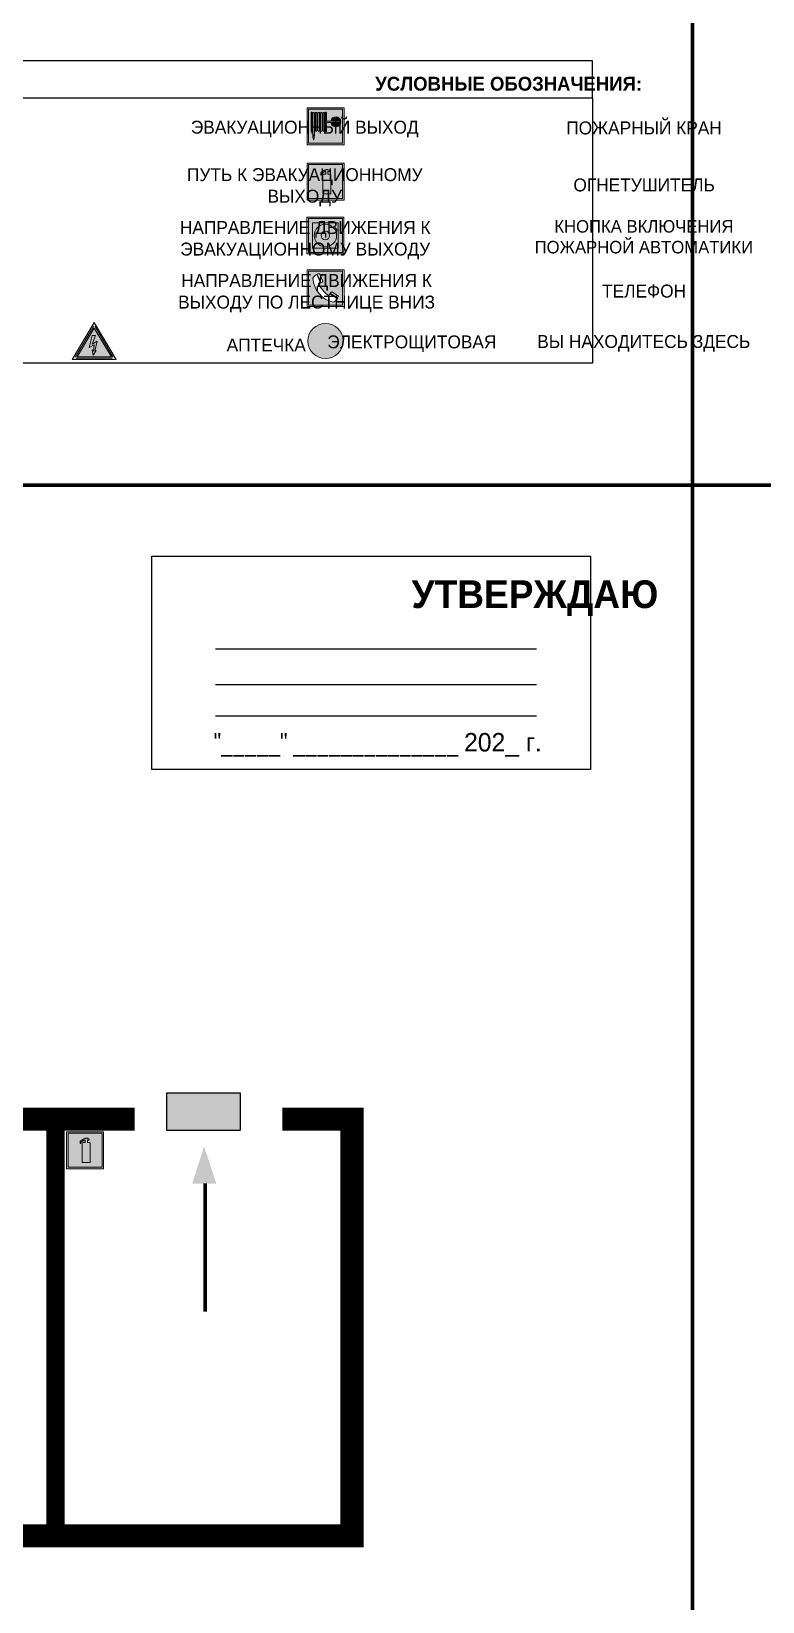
# Model space of a CAD drawing. Header units: millimetres. Extents: x 13114 to 67229, y 22859 to 38520.
# Drawn here: x 23896 to 24054.3, y 31443.8 to 31783.8 of the extents above; entities that cross this region are included whole.
import ezdxf

# ---------------------------------------------------------------- set-up
doc = ezdxf.new("R2010")
doc.units = ezdxf.units.MM
doc.layers.add('План_Штампы', color=7, linetype='Continuous')
doc.styles.add('обычный', font='arial.ttf')

# ---------------------------------------------------------------- blocks, each defined once
blk = doc.blocks.new('A$C7B4425F7')
at = {"true_color": 0xffffff}
blk.add_hatch(color=7, dxfattribs=at).paths.add_polyline_path([(0, 0), (-16, 0), (-16, -8), (0, -8)])
h = blk.add_hatch(color=126)
h.paths.add_polyline_path([(-0.2, -0.2), (-15.8, -0.2), (-15.8, -7.8), (-0.2, -7.8)])
h.paths.add_polyline_path([(-11.76, -2.03), (-11.76, -3.66), (-11.17, -3.66, -0.568275), (-11.17, -6.18), (-12.58, -6.18), (-12.58, -2.03)], flags=16)
h.paths.add_polyline_path([(-13.33, -4.12, -0.495768), (-13.59, -6.18), (-15.03, -6.18), (-15.03, -2.03), (-13.59, -2.03, -0.487973)], flags=16)
h.paths.add_polyline_path([(-10.25, -2.03), (-9.48, -2.03), (-9.48, -6.18), (-10.25, -6.18)], flags=16)
h.paths.add_polyline_path([(-13.84, -3.69), (-14.24, -3.69), (-14.24, -3.03), (-13.9, -3.03, -0.692621)], flags=0)
h.paths.add_polyline_path([(-9.15, -2.03), (-8.4, -2.03), (-8.04, -3.07), (-7.68, -2.03), (-6.93, -2.03), (-7.64, -4.1), (-6.93, -6.18), (-7.68, -6.18), (-8.04, -5.14), (-8.4, -6.18), (-9.15, -6.18), (-8.44, -4.1)], flags=16)
h.paths.add_polyline_path([(-11.76, -4.46), (-11.42, -4.46, -0.692621), (-11.36, -5.12), (-11.76, -5.12)], flags=0)
h.paths.add_polyline_path([(-13.9, -5.2), (-14.24, -5.2), (-14.24, -4.55), (-13.84, -4.55, -0.708038)], flags=0)
edge = h.paths.add_edge_path(flags=16)
edge.add_ellipse((-5.51, -4.08), major_axis=(0, 2.05), ratio=0.586184, start_angle=0, end_angle=360)
edge = h.paths.add_edge_path(flags=0)
edge.add_ellipse((-5.51, -4.08), major_axis=(0, 1.14), ratio=0.454828, start_angle=0, end_angle=360)
h.paths.add_polyline_path([(-4.13, -4.96, 0.377264), (-3.48, -4.52, 0.0555), (-3.16, -2.03), (-1.66, -2.03), (-1.66, -4.96), (-0.96, -4.96), (-0.96, -7.01), (-1.75, -7.01), (-1.75, -6.18), (-3.3, -6.18), (-3.3, -7.02), (-4.13, -7.02)], flags=16)
h.paths.add_polyline_path([(-2.73, -2.91), (-2.28, -2.91), (-2.28, -4.96), (-3.05, -4.96, 0.079136)], flags=0)
at = {"color": 126}
blk.add_lwpolyline([(-16, -8), (0, -8), (0, 0), (-16, 0)], close=True, dxfattribs=at)
blk = doc.blocks.new('A$C3AD82952')
at = {"true_color": 0xf5f5ff}
h = blk.add_hatch(color=7, dxfattribs=at)
h.dxf.hatch_style = 1
h.paths.add_polyline_path([(8.21, 8.73, 0.414214), (7.89, 9.05), (7.22, 9.05), (7.22, 9.92), (7.59, 9.92, 1), (7.57, 10.36), (7.22, 10.36), (7.22, 10.6), (6.43, 10.6), (6.43, 10.36), (6.01, 10.36), (4.74, 9.59), (4.74, 8.69), (4.98, 8.73), (4.98, 9.26), (6.12, 9.91), (6.43, 9.91), (6.43, 9.05), (5.76, 9.05, 0.414214), (5.44, 8.73), (5.44, 2.2), (8.21, 2.2)], flags=0)
h.paths.add_polyline_path([(12.8, 12.8), (0, 12.8), (0, 0), (12.8, 0)])
h.paths.add_polyline_path([(0.51, 12.29), (12.29, 12.29), (12.29, 0.51), (0.51, 0.51)], flags=16)
h.paths.add_polyline_path([(4.74, 9.59), (6.01, 10.36), (6.43, 10.36), (6.43, 10.6), (7.22, 10.6), (7.22, 10.36), (7.59, 10.36, -0.94586), (7.59, 9.92), (7.22, 9.92), (7.22, 9.05), (7.89, 9.05, -0.414214), (8.21, 8.73), (8.21, 2.2), (5.44, 2.2), (5.44, 8.73, -0.414214), (5.76, 9.05), (6.43, 9.05), (6.43, 9.91), (6.12, 9.91), (4.98, 9.26), (4.98, 8.73), (4.74, 8.69)], flags=0)
h = blk.add_hatch(color=242)
h.dxf.hatch_style = 1
h.paths.add_polyline_path([(12.29, 12.29), (0.51, 12.29), (0.51, 0.51), (12.29, 0.51)])
h.paths.add_polyline_path([(4.74, 8.69), (4.74, 9.59), (6.01, 10.36), (6.43, 10.36), (6.43, 10.6), (7.22, 10.6), (7.22, 10.36), (7.59, 10.36, -0.94586), (7.59, 9.92), (7.22, 9.92), (7.22, 9.05), (7.89, 9.05, -0.414214), (8.21, 8.73), (8.21, 2.2), (5.44, 2.2), (5.44, 8.73, -0.414214), (5.76, 9.05), (6.43, 9.05), (6.43, 9.91), (6.12, 9.91), (4.98, 9.26), (4.98, 8.73)], flags=16)
h = blk.add_hatch(color=7, dxfattribs=at)
h.dxf.hatch_style = 1
h.paths.add_polyline_path([(8.21, 8.73, 0.414214), (7.89, 9.05), (7.22, 9.05), (7.22, 9.92), (7.59, 9.92, 1), (7.57, 10.36), (7.22, 10.36), (7.22, 10.6), (6.43, 10.6), (6.43, 10.36), (6.01, 10.36), (4.74, 9.59), (4.74, 8.69), (4.98, 8.73), (4.98, 9.26), (6.12, 9.91), (6.43, 9.91), (6.43, 9.05), (5.76, 9.05, 0.414214), (5.44, 8.73), (5.44, 2.2), (8.21, 2.2)])
at = {"color": 242, "lineweight": 5}
for p, q in [((0, 0), (0, 12.8)), ((0, 12.8), (12.8, 12.8)), ((12.8, 0), (12.8, 12.8)), ((6.01, 10.36), (4.74, 9.59)), ((4.74, 9.59), (4.74, 8.69)), ((4.74, 8.69), (4.98, 8.73)), ((4.98, 9.26), (6.12, 9.91)), ((4.98, 8.73), (4.98, 9.26)), ((5.44, 2.2), (5.44, 8.73)), ((5.76, 9.05), (6.43, 9.05)), ((6.01, 10.36), (6.43, 10.36)), ((6.12, 9.91), (6.43, 9.91)), ((7.22, 10.6), (6.43, 10.6)), ((6.43, 10.6), (6.43, 10.36)), ((6.43, 9.91), (6.43, 9.05)), ((7.22, 10.36), (7.22, 10.6)), ((7.59, 10.36), (7.22, 10.36)), ((7.22, 9.05), (7.22, 9.92)), ((7.59, 9.92), (7.22, 9.92)), ((7.89, 9.05), (7.22, 9.05)), ((8.21, 2.2), (8.21, 8.73)), ((0, 0), (12.8, 0)), ((5.44, 2.2), (8.21, 2.2))]:
    blk.add_line(p, q, dxfattribs=at)
blk.add_lwpolyline([(0.51, 12.29), (12.29, 12.29), (12.29, 0.51), (0.51, 0.51)], close=True, dxfattribs=at)
for centre, radius, start, end in [((5.76, 8.73), 0.32, 90, 180), ((7.58, 10.14), 0.223, 273.1875, 86.8125), ((7.89, 8.73), 0.32, 0, 90)]:
    blk.add_arc(centre, radius, start, end, dxfattribs=at)
blk = doc.blocks.new('A$C3E6D3DDE')
at = {"lineweight": 5}
h = blk.add_hatch(color=40, dxfattribs=at)
h.paths.add_polyline_path([(24.1, 1.45), (16.46, -11.35), (31.74, -11.35)])
h.paths.add_polyline_path([(24.09, -0.46), (30.03, -10.41), (18.14, -10.41)], flags=16)
h.paths.add_polyline_path([(24.54, -3.08), (23.41, -6.02), (25.13, -5.01), (24.33, -8.5), (24.82, -8.27), (23.79, -9.86), (23.4, -8.04), (23.8, -8.43), (24.04, -6.29), (22.39, -7.25), (23.44, -3.08)], flags=0)
h = blk.add_hatch(color=256, dxfattribs=at)
h.paths.add_polyline_path([(24.37, 0.03, 0.567511), (23.82, 0.03), (17.59, -10.4, 0.582454), (17.86, -10.88), (30.32, -10.88, 0.582149), (30.6, -10.4)])
h.paths.add_polyline_path([(24.09, -0.46), (18.14, -10.41), (30.03, -10.41)], flags=16)
h.paths.add_polyline_path([(24.54, -3.08), (23.41, -6.02), (25.13, -5.01), (24.33, -8.5), (24.82, -8.27), (23.79, -9.86), (23.4, -8.04), (23.8, -8.43), (24.04, -6.29), (22.39, -7.25), (23.44, -3.08)], flags=0)
h = blk.add_hatch(color=40, dxfattribs=at)
h.paths.add_polyline_path([(24.09, -0.46), (18.14, -10.41), (30.03, -10.41)])
h.paths.add_polyline_path([(24.82, -8.27), (23.79, -9.86), (23.4, -8.04), (23.8, -8.43), (24.04, -6.29), (22.39, -7.25), (23.44, -3.08), (24.54, -3.08), (23.41, -6.02), (25.13, -5.01), (24.33, -8.5)], flags=16)
at = {"color": 40, "lineweight": 5}
for p, q in [((16.46, -11.35), (24.1, 1.45)), ((24.1, 1.45), (31.74, -11.35))]:
    blk.add_line(p, q, dxfattribs=at)
at = {"lineweight": 5}
for p, q in [((17.59, -10.4), (23.82, 0.03)), ((24.37, 0.03), (30.6, -10.4)), ((18.14, -10.41), (24.09, -0.46)), ((23.44, -3.08), (22.39, -7.25)), ((23.41, -6.02), (24.54, -3.08)), ((25.13, -5.01), (23.41, -6.02)), ((24.54, -3.08), (23.44, -3.08)), ((24.09, -0.46), (30.03, -10.41)), ((24.33, -8.5), (25.13, -5.01)), ((17.86, -10.88), (30.32, -10.88)), ((18.14, -10.41), (30.03, -10.41)), ((22.39, -7.25), (24.04, -6.29)), ((23.8, -8.43), (23.4, -8.04)), ((23.4, -8.04), (23.79, -9.86)), ((23.79, -9.86), (24.82, -8.27)), ((24.04, -6.29), (23.8, -8.43)), ((24.82, -8.27), (24.33, -8.5))]:
    blk.add_line(p, q, dxfattribs=at)
at = {"color": 50, "lineweight": 5}
blk.add_line((31.74, -11.35), (16.46, -11.35), dxfattribs=at)
blk = doc.blocks.new('A$C37112FD5')
at = {"true_color": 0xf5f5ff}
h = blk.add_hatch(color=7, dxfattribs=at)
h.dxf.hatch_style = 1
h.paths.add_polyline_path([(12.8, -7.4), (0, -7.4), (0, -20.2), (12.8, -20.2)])
h.paths.add_polyline_path([(12.29, -7.91), (12.29, -19.69), (0.51, -19.69), (0.51, -7.91)], flags=16)
h.paths.add_polyline_path([(4.98, -9.04, -0.42597), (5.17, -9.22), (5.17, -12.25), (5.17, -15.29, -0.432244), (4.98, -15.47), (4.83, -15.47, -0.42597), (4.64, -15.29), (4.64, -12.25), (4.64, -9.22, -0.432244), (4.83, -9.04)], flags=0)
h.paths.add_polyline_path([(4.28, -9.22), (4.28, -12.25), (4.28, -15.29, -0.432244), (4.09, -15.47), (3.94, -15.47, -0.42597), (3.75, -15.29), (3.75, -12.25), (3.75, -9.22, -0.432244), (3.94, -9.04), (4.09, -9.04, -0.42597)], flags=0)
h.paths.add_polyline_path([(5.72, -9.04), (5.87, -9.04, -0.42597), (6.06, -9.22), (6.06, -12.25), (6.06, -15.29, -0.432244), (5.87, -15.47), (5.72, -15.47, -0.42597), (5.53, -15.29), (5.53, -12.25), (5.53, -9.22, -0.432244)], flags=0)
h.paths.add_polyline_path([(6.42, -8.9), (6.5, -8.9, -0.42597), (6.69, -9.08), (6.69, -12.03), (8.21, -12.03, -15.824349), (8.21, -12.47), (6.69, -12.47), (6.69, -15.42, -0.432244), (6.5, -15.6), (6.42, -15.6)], flags=0)
h.paths.add_polyline_path([(3.39, -9.22), (3.39, -12.25), (3.39, -15.29, -0.432244), (3.2, -15.47), (3.05, -15.47, -0.42597), (2.85, -15.29), (2.85, -12.25), (2.85, -9.22, -0.432244), (3.05, -9.04), (3.2, -9.04, -0.42597)], flags=0)
h.paths.add_polyline_path([(2.5, -9.22), (2.5, -16.71), (1.96, -16.71), (1.96, -9.22, -0.432244), (2.15, -9.04), (2.31, -9.04, -0.42597)], flags=0)
h.paths.add_polyline_path([(1.61, -8.9), (1.61, -15.6), (1.57, -15.6, -0.42597), (1.37, -15.42), (1.37, -12.03), (1.37, -9.09, -0.432244), (1.57, -8.9)], flags=0)
h.paths.add_polyline_path([(9.76, -10.81), (9.76, -12.03), (8.49, -12.03, -0.336371)], flags=0)
h.paths.add_polyline_path([(8.49, -12.47), (9.76, -12.47), (9.76, -13.7, -0.336371)], flags=0)
h.paths.add_polyline_path([(10.11, -10.81, -0.336371), (11.38, -12.03), (10.11, -12.03)], flags=0)
h.paths.add_polyline_path([(10.11, -12.47), (11.38, -12.47, -0.336371), (10.11, -13.7)], flags=0)
h.paths.add_polyline_path([(2.5, -16.84), (2.5, -17.05), (1.97, -17.05), (1.97, -16.84)], flags=0)
h.paths.add_polyline_path([(2.5, -17.24, -0.033778), (2.24, -18.6, -0.033778), (1.97, -17.24)], flags=0)
h = blk.add_hatch(color=242)
h.dxf.hatch_style = 1
h.paths.add_polyline_path([(12.29, -7.91), (0.51, -7.91), (0.51, -19.69), (12.29, -19.69)])
h.paths.add_polyline_path([(6.42, -15.6), (6.42, -8.9), (6.5, -8.9, -0.42597), (6.69, -9.08), (6.69, -12.03), (8.21, -12.03, -15.824349), (8.21, -12.47), (6.69, -12.47), (6.69, -15.42, -0.432244), (6.5, -15.6)], flags=16)
h.paths.add_polyline_path([(5.87, -15.47), (5.72, -15.47, -0.42597), (5.53, -15.29), (5.53, -12.25), (5.53, -9.22, -0.432244), (5.72, -9.04), (5.87, -9.04, -0.42597), (6.06, -9.22), (6.06, -12.25), (6.06, -15.29, -0.432244)], flags=16)
h.paths.add_polyline_path([(4.98, -15.47), (4.83, -15.47, -0.42597), (4.64, -15.29), (4.64, -12.25), (4.64, -9.22, -0.432244), (4.83, -9.04), (4.98, -9.04, -0.42597), (5.17, -9.22), (5.17, -12.25), (5.17, -15.29, -0.432244)], flags=16)
h.paths.add_polyline_path([(4.09, -15.47), (3.94, -15.47, -0.42597), (3.75, -15.29), (3.75, -12.25), (3.75, -9.22, -0.432244), (3.94, -9.04), (4.09, -9.04, -0.42597), (4.28, -9.22), (4.28, -12.25), (4.28, -15.29, -0.432244)], flags=16)
h.paths.add_polyline_path([(3.2, -15.47), (3.05, -15.47, -0.42597), (2.85, -15.29), (2.85, -12.25), (2.85, -9.22, -0.432244), (3.05, -9.04), (3.2, -9.04, -0.42597), (3.39, -9.22), (3.39, -12.25), (3.39, -15.29, -0.432244)], flags=16)
h.paths.add_polyline_path([(2.5, -17.05), (1.97, -17.05), (1.97, -16.84), (2.5, -16.84)], flags=16)
h.paths.add_polyline_path([(2.5, -17.24, -0.033778), (2.24, -18.6, -0.033778), (1.97, -17.24)], flags=16)
h.paths.add_polyline_path([(2.5, -16.71), (1.96, -16.71), (1.96, -9.22, -0.432244), (2.15, -9.04), (2.31, -9.04, -0.42597), (2.5, -9.22)], flags=16)
h.paths.add_polyline_path([(1.61, -15.6), (1.57, -15.6, -0.42597), (1.37, -15.42), (1.37, -12.03), (1.37, -9.09, -0.432244), (1.57, -8.9), (1.61, -8.9)], flags=16)
h.paths.add_polyline_path([(8.49, -12.47), (9.76, -12.47), (9.76, -13.7, -0.336371)], flags=0)
h.paths.add_polyline_path([(10.11, -13.7), (10.11, -12.47), (11.38, -12.47, -0.336371)], flags=0)
h.paths.add_polyline_path([(8.49, -12.03, -0.336371), (9.76, -10.81), (9.76, -12.03)], flags=0)
h.paths.add_polyline_path([(10.11, -12.03), (10.11, -10.81, -0.336371), (11.38, -12.03)], flags=0)
h = blk.add_hatch(color=7, dxfattribs=at)
h.dxf.hatch_style = 1
h.paths.add_polyline_path([(1.61, -8.9), (1.57, -8.9, 0.432244), (1.37, -9.09), (1.37, -12.03), (1.37, -15.42, 0.42597), (1.57, -15.6), (1.61, -15.6)])
h.paths.add_polyline_path([(2.5, -9.22, 0.42597), (2.31, -9.04), (2.15, -9.04, 0.432244), (1.96, -9.22), (1.96, -16.71), (2.5, -16.71)])
h.paths.add_polyline_path([(2.5, -16.84), (1.97, -16.84), (1.97, -17.05), (2.5, -17.05)])
h.paths.add_polyline_path([(2.5, -17.24), (1.97, -17.24, 0.033778), (2.24, -18.6, 0.033778)])
h.paths.add_polyline_path([(3.39, -12.25), (3.39, -9.22, 0.42597), (3.2, -9.04), (3.05, -9.04, 0.432244), (2.85, -9.22), (2.85, -12.25), (2.85, -15.29, 0.42597), (3.05, -15.47), (3.2, -15.47, 0.432244), (3.39, -15.29)])
h.paths.add_polyline_path([(4.28, -12.25), (4.28, -9.22, 0.42597), (4.09, -9.04), (3.94, -9.04, 0.432244), (3.75, -9.22), (3.75, -12.25), (3.75, -15.29, 0.42597), (3.94, -15.47), (4.09, -15.47, 0.432244), (4.28, -15.29)])
h.paths.add_polyline_path([(5.17, -12.25), (5.17, -9.22, 0.42597), (4.98, -9.04), (4.83, -9.04, 0.432244), (4.64, -9.22), (4.64, -12.25), (4.64, -15.29, 0.42597), (4.83, -15.47), (4.98, -15.47, 0.432244), (5.17, -15.29)])
h.paths.add_polyline_path([(6.06, -12.25), (6.06, -9.22, 0.42597), (5.87, -9.04), (5.72, -9.04, 0.432244), (5.53, -9.22), (5.53, -12.25), (5.53, -15.29, 0.42597), (5.72, -15.47), (5.87, -15.47, 0.432244), (6.06, -15.29)])
h.paths.add_polyline_path([(6.69, -12.47), (8.21, -12.47, 15.824349), (8.21, -12.03), (6.69, -12.03), (6.69, -9.08, 0.42597), (6.5, -8.9), (6.42, -8.9), (6.42, -15.6), (6.5, -15.6, 0.432244), (6.69, -15.42)])
h.paths.add_polyline_path([(8.49, -12.47), (9.76, -12.47), (9.76, -13.7, -0.336371)], flags=16)
h.paths.add_polyline_path([(8.49, -12.03, -0.336371), (9.76, -10.81), (9.76, -12.03)], flags=16)
h.paths.add_polyline_path([(10.11, -12.47), (11.38, -12.47, -0.336371), (10.11, -13.7)], flags=16)
h.paths.add_polyline_path([(10.11, -12.03), (10.11, -10.81, -0.336371), (11.38, -12.03)], flags=16)
h = blk.add_hatch(color=242)
h.dxf.hatch_style = 1
h.paths.add_polyline_path([(9.76, -10.81, 0.336371), (8.49, -12.03), (9.76, -12.03)])
h.paths.add_polyline_path([(10.11, -10.81), (10.11, -12.03), (11.38, -12.03, 0.336371)])
h.paths.add_polyline_path([(11.38, -12.47), (10.11, -12.47), (10.11, -13.7, 0.336371)])
h.paths.add_polyline_path([(9.76, -12.47), (8.49, -12.47, 0.336371), (9.76, -13.7)])
at = {"color": 242, "lineweight": 5}
for p, q in [((0, -20.2), (0, -7.4)), ((0, -7.4), (12.8, -7.4)), ((1.37, -12.03), (1.37, -9.08)), ((1.57, -8.9), (1.61, -8.9)), ((1.61, -8.9), (1.61, -15.6)), ((1.96, -16.71), (1.96, -9.22)), ((2.15, -9.04), (2.31, -9.04)), ((2.5, -16.71), (2.5, -9.22)), ((2.85, -12.25), (2.85, -9.22)), ((3.05, -9.04), (3.2, -9.04)), ((3.39, -12.25), (3.39, -9.22)), ((3.75, -12.25), (3.75, -9.22)), ((3.94, -9.04), (4.09, -9.04)), ((4.28, -12.25), (4.28, -9.22)), ((4.64, -12.25), (4.64, -9.22)), ((4.83, -9.04), (4.98, -9.04)), ((5.17, -12.25), (5.17, -9.22)), ((5.53, -12.25), (5.53, -9.22)), ((5.72, -9.04), (5.87, -9.04)), ((6.06, -12.25), (6.06, -9.22)), ((6.42, -8.9), (6.42, -15.6)), ((6.5, -8.9), (6.42, -8.9)), ((6.69, -12.03), (6.69, -9.08)), ((9.76, -10.81), (9.76, -12.03)), ((10.11, -10.81), (10.11, -12.03)), ((12.8, -20.2), (12.8, -7.4)), ((1.37, -12.03), (1.37, -15.42)), ((1.57, -15.6), (1.61, -15.6)), ((2.85, -12.25), (2.85, -15.29)), ((3.05, -15.47), (3.2, -15.47)), ((3.39, -12.25), (3.39, -15.29)), ((3.75, -12.25), (3.75, -15.29)), ((3.94, -15.47), (4.09, -15.47)), ((4.28, -12.25), (4.28, -15.29)), ((4.64, -12.25), (4.64, -15.29)), ((4.83, -15.47), (4.98, -15.47)), ((5.17, -12.25), (5.17, -15.29)), ((5.53, -12.25), (5.53, -15.29)), ((5.72, -15.47), (5.87, -15.47)), ((6.06, -12.25), (6.06, -15.29)), ((6.42, -15.6), (6.5, -15.6)), ((8.21, -12.03), (6.69, -12.03)), ((8.21, -12.47), (6.69, -12.47)), ((6.69, -12.47), (6.69, -15.42)), ((9.76, -12.03), (8.49, -12.03)), ((9.76, -12.47), (8.49, -12.47)), ((9.76, -12.47), (9.76, -13.7)), ((11.38, -12.03), (10.11, -12.03)), ((11.38, -12.47), (10.11, -12.47)), ((10.11, -12.47), (10.11, -13.7)), ((0, -20.2), (12.8, -20.2)), ((1.96, -16.71), (2.5, -16.71)), ((1.97, -16.84), (2.5, -16.84)), ((1.97, -17.05), (1.97, -16.84)), ((2.5, -17.05), (1.97, -17.05)), ((1.97, -17.24), (2.5, -17.24)), ((2.5, -16.84), (2.5, -17.05))]:
    blk.add_line(p, q, dxfattribs=at)
blk.add_lwpolyline([(0.51, -7.91), (12.29, -7.91), (12.29, -19.69), (0.51, -19.69)], close=True, dxfattribs=at)
for centre, radius, start, end in [((1.56, -9.09), 0.182, 87.1027, 180.6071), ((2.15, -9.22), 0.182, 87.1027, 180.6071), ((2.32, -9.22), 0.182, 359.3929, 92.8973), ((3.04, -9.22), 0.182, 87.1027, 180.6071), ((3.21, -9.22), 0.182, 359.3929, 92.8973), ((3.93, -9.22), 0.182, 87.1027, 180.6071), ((4.1, -9.22), 0.182, 359.3929, 92.8973), ((4.82, -9.22), 0.182, 87.1027, 180.6071), ((4.99, -9.22), 0.182, 359.3929, 92.8973), ((5.71, -9.22), 0.182, 87.1027, 180.6071), ((5.88, -9.22), 0.182, 359.3929, 92.8973), ((6.51, -9.09), 0.182, 359.3929, 92.8973), ((9.93, -12.25), 1.74, 187.2319, 172.7681), ((9.93, -12.25), 1.46, 96.9927, 171.3585), ((9.93, -12.25), 1.46, 8.6415, 83.0073), ((1.56, -15.42), 0.182, 179.3929, 272.8973), ((3.04, -15.29), 0.182, 179.3929, 272.8973), ((3.21, -15.29), 0.182, 267.1027, 0.6071), ((3.93, -15.29), 0.182, 179.3929, 272.8973), ((4.1, -15.29), 0.182, 267.1027, 0.6071), ((4.82, -15.29), 0.182, 179.3929, 272.8973), ((4.99, -15.29), 0.182, 267.1027, 0.6071), ((5.71, -15.29), 0.182, 179.3929, 272.8973), ((5.88, -15.29), 0.182, 267.1027, 0.6071), ((6.51, -15.42), 0.182, 267.1027, 0.6071), ((9.93, -12.25), 1.46, 188.6415, 263.0073), ((9.93, -12.25), 1.46, 276.9927, 351.3585), ((12.17, -15.98), 10.27, 187.041, 194.7793), ((-7.7, -15.98), 10.27, 345.2207, 352.959)]:
    blk.add_arc(centre, radius, start, end, dxfattribs=at)
blk = doc.blocks.new('A$C7B8C2D5B')
at = {"lineweight": 0}
h = blk.add_hatch(color=5, dxfattribs=at)
h.dxf.hatch_style = 1
h.paths.add_polyline_path([(1.4, -3.02, 1), (-2.11, -3.02, 1)])
at = {"color": 5, "lineweight": 0}
blk.add_circle((-0.36, -3.02), 1.75, dxfattribs=at)
blk = doc.blocks.new('A$C456E1F9C')
at = {"lineweight": 5}
h = blk.add_hatch(color=242, dxfattribs=at)
h.paths.add_polyline_path([(0.51, -1.47), (0.51, -13.26), (12.29, -13.26), (12.29, -1.47)])
h.paths.add_polyline_path([(5.42, -4.95, -0.254479), (4.78, -5.4), (3.52, -2.53, -0.209735), (4.23, -2.4)], flags=16)
h.paths.add_polyline_path([(8.53, -8.6), (10.87, -10.17), (10.54, -10.76), (8.03, -9.13, -0.192251)], flags=16)
h.paths.add_polyline_path([(4.61, -5.49, 0.005518), (3.87, -5.72, 0.128647), (7.49, -10.01, 0.00809), (7.83, -9.33), (10.47, -10.97, -0.16736), (8.99, -12.25, -0.327862), (1.95, -3.95, -0.166952), (3.36, -2.62)], flags=16)
at = {"color": 242, "lineweight": 5}
for p, q in [((0, -13.77), (0, -0.97)), ((12.8, -0.97), (0, -0.97)), ((4.61, -5.49), (3.36, -2.62)), ((3.52, -2.53), (4.78, -5.4)), ((4.23, -2.4), (5.42, -4.95)), ((12.8, -13.77), (12.8, -0.97)), ((7.83, -9.33), (10.47, -10.97)), ((8.03, -9.13), (10.54, -10.76)), ((10.81, -10.12), (8.53, -8.6)), ((10.54, -10.76), (10.8, -10.3)), ((10.8, -10.3), (10.81, -10.12)), ((0, -13.77), (12.8, -13.77))]:
    blk.add_line(p, q, dxfattribs=at)
blk.add_lwpolyline([(0.51, -1.47), (12.29, -1.47), (12.29, -13.26), (0.51, -13.26)], close=True, dxfattribs=at)
for centre, radius, start, end in [((4.59, -5.34), 2.99, 114.2845, 152.1974), ((11.12, -3.31), 9.19, 183.9915, 256.6009), ((4.02, -3.27), 0.891, 76.3284, 123.7092), ((4.68, -4.59), 0.824, 276.9621, 334.0723), ((14.98, -39.1), 35.17, 107.1487, 108.4135), ((13.86, -0.94), 11.08, 205.5536, 234.8762), ((-13.31, 0.8), 23.44, 332.5487, 334.4027), ((8.94, -9.5), 0.989, 114.4092, 157.9388), ((7.87, -9.46), 3, 291.9291, 329.9329)]:
    blk.add_arc(centre, radius, start, end, dxfattribs=at)
blk = doc.blocks.new('A$C54414219')
at = {"true_color": 0xffffff}
h = blk.add_hatch(color=7, dxfattribs=at)
h.paths.add_polyline_path([(2.39, -9.45), (2.39, -18.3), (11.23, -18.3), (11.23, -9.45)], flags=0)
h.paths.add_polyline_path([(10.71, -13.87, -1), (2.92, -13.87, -1)], flags=0)
h.paths.add_polyline_path([(8.3, -13.87, -1), (5.33, -13.87, -1)], flags=0)
h.paths.add_polyline_path([(0.41, -7.47), (0.41, -20.27), (13.21, -20.27), (13.21, -7.47)])
h.paths.add_polyline_path([(0.92, -19.77), (12.71, -19.77), (12.71, -7.98), (0.92, -7.98)], flags=16)
h.paths.add_polyline_path([(11.23, -9.45), (11.23, -18.3), (2.39, -18.3), (2.39, -9.45)], flags=0)
at = {"lineweight": 5}
h = blk.add_hatch(color=242, dxfattribs=at)
h.paths.add_polyline_path([(12.71, -7.98), (0.92, -7.98), (0.92, -19.77), (12.71, -19.77)])
h.paths.add_polyline_path([(11.23, -18.3), (2.39, -18.3), (2.39, -9.45), (11.23, -9.45)], flags=16)
h.paths.add_polyline_path([(10.71, -13.87, -1), (2.92, -13.87, -1)], flags=0)
h.paths.add_polyline_path([(8.3, -13.87, -1), (5.33, -13.87, -1)], flags=0)
at = {"true_color": 0xffffff}
h = blk.add_hatch(color=7, dxfattribs=at)
h.paths.add_polyline_path([(2.39, -9.45), (2.39, -18.3), (11.23, -18.3), (11.23, -9.45)])
h.paths.add_polyline_path([(10.71, -13.87, -1), (2.92, -13.87, -1)], flags=16)
h.paths.add_polyline_path([(8.3, -13.87, -1), (5.33, -13.87, -1)], flags=0)
at = {"lineweight": 5}
h = blk.add_hatch(color=242, dxfattribs=at)
h.paths.add_polyline_path([(2.92, -13.87, 1), (10.71, -13.87, 1)])
h.paths.add_polyline_path([(8.3, -13.87, -1), (5.33, -13.87, -1)], flags=16)
at = {"color": 242, "lineweight": 5}
for p, q in [((0.41, -20.27), (0.41, -7.47)), ((0.41, -7.47), (13.21, -7.47)), ((0.41, -7.47), (13.21, -7.47)), ((13.21, -20.27), (13.21, -7.47)), ((0.41, -20.27), (13.21, -20.27))]:
    blk.add_line(p, q, dxfattribs=at)
for points in [[(0.92, -7.98), (12.71, -7.98), (12.71, -19.77), (0.92, -19.77)], [(2.39, -9.45), (11.23, -9.45), (11.23, -18.3), (2.39, -18.3)]]:
    blk.add_lwpolyline(points, close=True, dxfattribs=at)
for radius in [3.89, 1.49]:
    blk.add_circle((6.81, -13.87), radius, dxfattribs=at)

msp = doc.modelspace()

# ---------------------------------------------------------------- linework, layer by layer
at = {"color": 1, "lineweight": 100}
for points in [[(23439.09, 32080.6), (24039.09, 32080.6), (24039.09, 31685.6), (23439.09, 31685.6)], [(24039.09, 32080.6), (24639.09, 32080.6), (24639.09, 31685.6), (24039.09, 31685.6)], [(23439.09, 31685.6), (24039.09, 31685.6), (24039.09, 31290.6), (23439.09, 31290.6)], [(24039.09, 31685.6), (24639.09, 31685.6), (24639.09, 31290.6), (24039.09, 31290.6)]]:
    msp.add_lwpolyline(points, close=True, dxfattribs=at)
for points in [[(23873.71, 31769.41), (24017.47, 31769.41), (24017.47, 31777.46), (23873.71, 31777.46)], [(23873.71, 31769.41), (24017.47, 31769.41), (24017.47, 31712.01), (23873.71, 31712.01)], [(23922.03, 31670.21), (24017.04, 31670.21), (24017.04, 31624), (23922.03, 31624)]]:
    msp.add_lwpolyline(points, close=True)
for points in [[(23935.79, 31650.16), (24005.31, 31650.16)], [(23935.79, 31642.4), (24005.31, 31642.4)], [(23935.79, 31635.61), (24005.31, 31635.61)]]:
    msp.add_lwpolyline(points)
at = {"lineweight": 100}
for points, const_width in [([(23537.53, 31548.25), (23518.72, 31548.25), (23518.72, 31458.06), (23965.38, 31458.06), (23965.38, 31548.25), (23950.32, 31548.25)], 5), ([(23918.3, 31548.25), (23888.06, 31548.25)], 5), ([(23901.17, 31548.25), (23901.17, 31458.06)], 4)]:
    msp.add_lwpolyline(points, dxfattribs=dict(at, const_width=const_width))
at = {"color": 126, "lineweight": 100, "true_color": 0x008754}
msp.add_lwpolyline([(23933.57, 31534.33), (23933.57, 31506.62)], dxfattribs=at)
at = {"layer": 'План_Штампы', "color": 126, "true_color": 0x008754}
msp.add_solid([(23936, 31534.33), (23930.77, 31534.34), (23933.36, 31542.36)], dxfattribs=at)

# ---------------------------------------------------------------- block references
for name, p, xscale, yscale, zscale in [('A$C37112FD5', (23955.66, 31771.9), 0.6249984004534781, 0.6249984004534781, 0.6249984004534781), ('A$C3AD82952', (23955.66, 31747.29), 0.625, 0.625, 0.625), ('A$C54414219', (23955.35, 31748.3), 0.625, 0.625, 0.625), ('A$C456E1F9C', (23955.66, 31732.83), 0.625, 0.625, 0.625), ('A$C3E6D3DDE', (23894.5, 31719.88), 0.625, 0.625, 0.625), ('A$C7B8C2D5B', (23960.43, 31723.37), 2.177419353276491, 2.177419353276491, 2.177419353276491), ('A$C3AD82952', (23903.58, 31537.54), 0.625, 0.625, 0.625)]:
    msp.add_blockref(name, p, dxfattribs=dict(xscale=xscale, yscale=yscale, zscale=zscale))
at = {"layer": 'План_Штампы'}
msp.add_blockref('A$C7B4425F7', (23941.24, 31553.87), dxfattribs=at)

# ---------------------------------------------------------------- texts
at = {"lineweight": 0, "attachment_point": 5, "style": 'обычный'}
for s, insert, char_height, width in [('{\\fProxima Nova Rg|b1|i0|c204|p2;УСЛОВНЫЕ ОБОЗНАЧЕНИЯ:\\H1.1997x; }', (23999.29, 31772.47), 3, 175.1736), ('\\pi-8.4,l8.4,t8.4;{\\fProxima Nova Rg|b0|i0|c204|p2;ЭВАКУАЦИОННЫЙ ВЫХОД\\H1.6404x; }', (23955.14, 31762.68), 2.8, 126.6484), ('\\pi-8.4,l8.4,t8.4;{\\fProxima Nova Rg|b0|i0|c204|p2;ПОЖАРНЫЙ КРАН\\H1.6404x; }', (24028.6, 31762.91), 2.8, 126.6484), ('\\pi-8.4,l8.4,t8.4;{\\fProxima Nova Rg|b0|i0|c204|p2;ПУТЬ К ЭВАКУАЦИОННОМУ \\PВЫХОДУ }', (23955.15, 31750.07), 2.8, 126.6484), ('\\pi-8.4,l8.4,t8.4;{\\fProxima Nova Rg|b0|i0|c204|p2;ОГНЕТУШИТЕЛЬ\\H1.1997x; }', (24028.62, 31750.56), 2.8, 126.6484), ('\\pi-8.4,l8.4,t8.4;{\\fProxima Nova Rg|b0|i0|c204|p2;НАПРАВЛЕНИЕ ДВИЖЕНИЯ К \\PЭВАКУАЦИОННОМУ ВЫХОДУ}', (23955.24, 31738.62), 2.8, 126.6484), ('\\pi-8.1,l8.1,t8.1;{\\fProxima Nova Rg|b0|i0|c204|p2;КНОПКА ВКЛЮЧЕНИЯ\\PПОЖАРНОЙ АВТОМАТИКИ}', (24028.57, 31739.34), 2.7, 126.6484), ('\\pi-8.4,l8.4,t8.4;{\\fProxima Nova Rg|b0|i0|c204|p2;НАПРАВЛЕНИЕ ДВИЖЕНИЯ К \\PВЫХОДУ ПО ЛЕСТНИЦЕ ВНИЗ}', (23955.54, 31727.14), 2.8, 126.6484), ('\\pi-8.4,l8.4,t8.4;{\\fProxima Nova Rg|b0|i0|c204|p2;ТЕЛЕФОН\\H1.1997x; }', (24028.61, 31727.58), 2.8, 126.6484), ('\\pi-8.4,l8.4,t8.4;{\\fProxima Nova Rg|b0|i0|c204|p2;АПТЕЧКА\\H1.1667x; }', (23946.8, 31715.92), 2.8, 126.6484), ('\\pi-8.4,l8.4,t8.4;{\\fProxima Nova Rg|b0|i0|c204|p2;ЭЛЕКТРОЩИТОВАЯ\\H1.1997x; }', (23978.33, 31716.19), 2.8, 126.6484), ('\\pi-8.4,l8.4,t8.4;{\\fProxima Nova Rg|b0|i0|c204|p2;ВЫ НАХОДИТЕСЬ ЗДЕСЬ\\H1.1997x; }', (24028.55, 31716.27), 2.8, 126.6484), ('\\pi-18,l18,t18;{\\fProxima Nova Rg|b1|i0|c204|p2;УТВЕРЖДАЮ\\H1.1997x; }', (24004.98, 31661.09), 6, 126.6484), ('{\\fArial Narrow|b0|i0|c204|p34;"_____" ______________ \\fProxima Nova Rg|b0|i0|c204|p2;202_ г. }', (23970.94, 31629.32), 4, 78.6503)]:
    msp.add_mtext(s, dxfattribs=dict(at, insert=insert, char_height=char_height, width=width))

doc.saveas('drawing.dxf')
